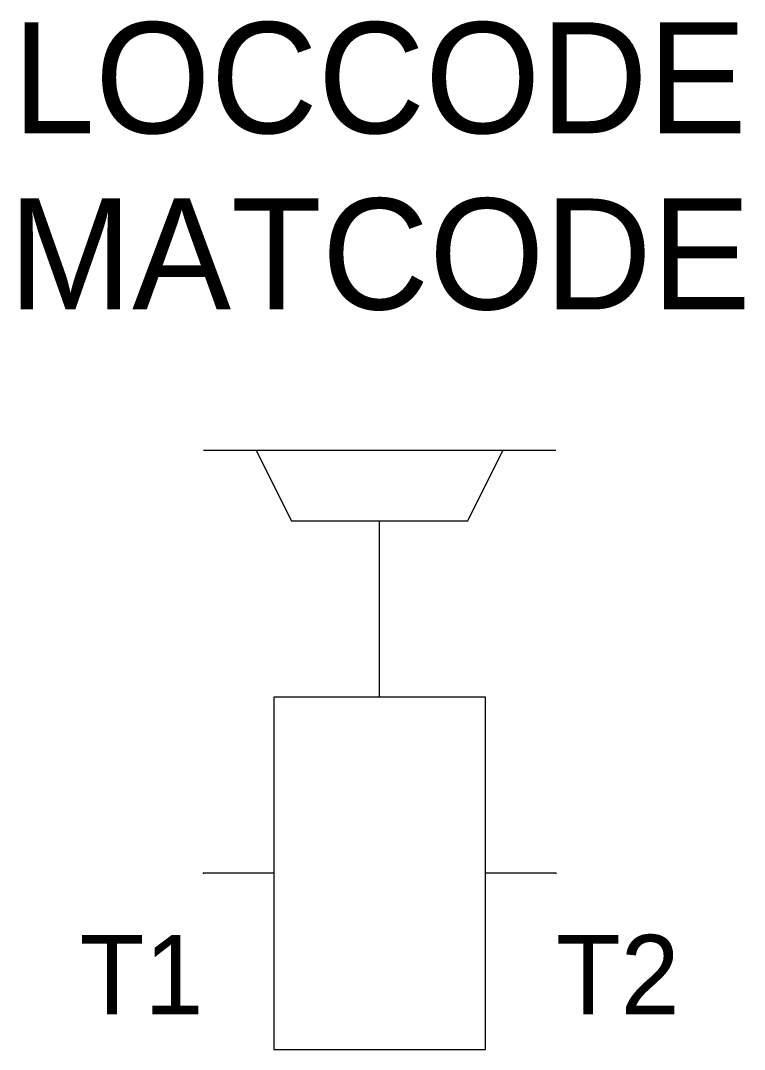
# Model space of a CAD drawing. Extents: x -10.2 to 10.3, y -5 to 24.2.
import ezdxf
from ezdxf.enums import TextEntityAlignment as Align

# ---------------------------------------------------------------- set-up
doc = ezdxf.new("R2010")
doc.units = 0
doc.linetypes.add('DASHED', pattern=[0])
doc.layers.get('0').update_dxf_attribs({"linetype": 'CONTINUOUS'})
doc.layers.add('C', color=6, linetype='CONTINUOUS')
doc.layers.add('T2', color=1, linetype='CONTINUOUS')

msp = doc.modelspace()

# ---------------------------------------------------------------- linework, layer by layer
at = {"color": 0, "linetype": 'DASHED'}
for p, q in [((5, 12), (-5, 12)), ((0, 5), (0, 10))]:
    msp.add_line(p, q, dxfattribs=at)
at = {"color": 0, "linetype": 'CONTINUOUS'}
for p, q in [((-3, 5), (-3, -5)), ((3, 5), (-3, 5)), ((3, -5), (3, 5)), ((-3, 0), (-5, 0)), ((5, 0), (3, 0)), ((-3, -5), (3, -5))]:
    msp.add_line(p, q, dxfattribs=at)
at = {"color": 0}
msp.add_lwpolyline([(3.5, 12), (-3.5, 12), (-2.5, 10), (2.5, 10), (3.5, 12)], dxfattribs=at)
at = {"layer": 'C', "color": 0, "linetype": 'CONTINUOUS'}
for p in [(-5, 0), (5, 0)]:
    msp.add_point(p, dxfattribs=at)

# ---------------------------------------------------------------- texts
at = {"color": 0, "linetype": 'CONTINUOUS'}
for tag, p in [('LOCCODE', (0, 21)), ('MATCODE', (0, 16))]:
    msp.add_attdef(tag, text='', height=3.15, dxfattribs=at).set_placement(p, align=Align.CENTER)
at = {"layer": 'T2', "color": 0, "linetype": 'CONTINUOUS'}
msp.add_attdef('T1', text='', height=2.25, dxfattribs=at).set_placement((-5, -4), align=Align.RIGHT)
msp.add_attdef('T2', (5, -4), '', height=2.25, dxfattribs=at)

doc.saveas('drawing.dxf')
